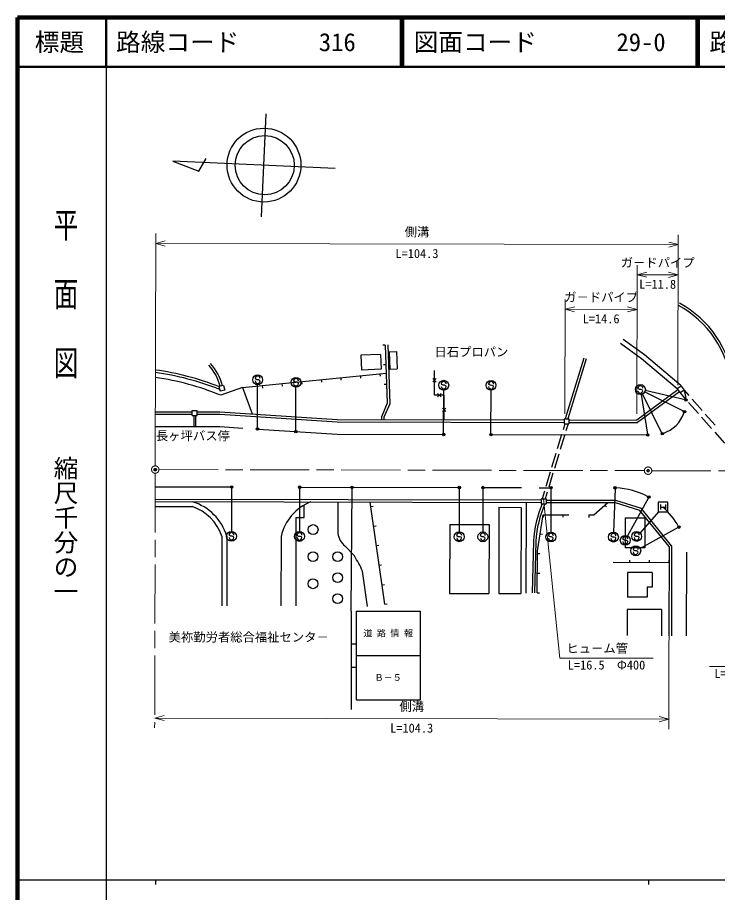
# Model space of a CAD drawing. Units: millimetres, scale not verified. Extents: x 40000 to 680000, y 20000 to 380000.
# Drawn here: x 40000 to 182019, y 202409 to 380000 of the extents above; entities that cross this region are included whole.
import ezdxf
from ezdxf.enums import TextEntityAlignment as Align

# ---------------------------------------------------------------- set-up
doc = ezdxf.new("R2010")
doc.units = ezdxf.units.MM
doc.header["$LTSCALE"] = 1000
doc.header["$PDMODE"] = 32
doc.header["$PDSIZE"] = 500
doc.linetypes.add('CHAIN', pattern=[18.5, 12, -1.5, 3.5, -1.5])
for name, color, linetype, lineweight in [('M-BGD', 7, 'Continuous', 25), ('M-BMK', 2, 'CHAIN', 13), ('M-STR-HTXT', 7, 'Continuous', 13), ('M-STR-STRC', 7, 'Continuous', 25), ('M-TTL', 2, 'Continuous', 140), ('M-TTL-BAND', 7, 'Continuous', 25), ('M-TTL-LINE', 7, 'Continuous', 50)]:
    doc.layers.add(name, color=color, linetype=linetype, lineweight=lineweight)
doc.layers.add('M-TTL-TXT', color=7, linetype='Continuous')
doc.styles.add('@ＭＳ ゴシック', font='')
doc.styles.add('ＭＳ ゴシック', font='')
doc.styles.get('@ＭＳ ゴシック').set_extended_font_data('@MS Gothic')
doc.styles.get('ＭＳ ゴシック').set_extended_font_data('MS Gothic')

msp = doc.modelspace()

# ---------------------------------------------------------------- linework, layer by layer
at = {"layer": 'M-BGD'}
for p, q in [((89520, 339520), (90480, 360480)), ((104472, 349337), (71507, 350848)), ((71507, 350848), (76785, 348799)), ((76785, 348799), (78251, 351415)), ((167201, 311542), (162910, 314627)), ((114605, 313515), (114106, 313497)), ((114605, 313515), (115027, 301692)), ((115105, 313533), (115531, 301595)), ((166585, 310753), (162326, 313815)), ((113673, 311593), (109676, 311450)), ((109676, 311450), (109783, 308452)), ((113673, 311593), (113780, 308594)), ((115404, 312155), (116903, 312208)), ((115404, 312155), (115529, 308657)), ((116903, 312208), (117028, 308710)), ((154868, 310861), (151124, 298562)), ((174579, 305291), (167201, 311542)), ((114748, 309518), (114248, 309500)), ((155346, 310715), (151646, 298560)), ((173842, 304604), (166585, 310753)), ((85680, 304901), (114809, 307819)), ((109560, 307293), (109610, 306796)), ((113780, 308594), (109783, 308452)), ((113540, 307692), (113590, 307194)), ((115529, 308657), (117028, 308710)), ((124581, 303370), (124592, 308370)), ((93640, 305698), (93690, 305201)), ((97620, 306097), (97670, 305600)), ((101600, 306496), (101650, 305998)), ((105580, 306894), (105630, 306397)), ((114891, 305520), (114391, 305503)), ((124938, 306719), (124237, 306021)), ((124937, 306019), (124238, 306721)), ((81824, 305334), (80852, 305099)), ((80852, 305099), (81087, 304127)), ((82059, 304362), (81087, 304127)), ((85680, 304901), (81244, 303316)), ((81824, 305334), (82059, 304362)), ((85680, 304901), (87633, 299537)), ((89660, 305300), (89710, 304802)), ((125932, 303717), (125230, 303018)), ((125232, 303718), (125930, 303017)), ((173991, 304403), (165657, 298280)), ((174287, 304000), (165821, 297779)), ((174648, 305197), (173842, 304604)), ((173842, 304604), (174435, 303799)), ((174432, 303796), (175485, 302605)), ((175240, 304391), (174435, 303799)), ((174648, 305197), (174579, 305291)), ((174648, 305197), (175240, 304391)), ((175240, 304391), (176234, 303267)), ((126581, 303365), (124581, 303370)), ((126570, 298365), (126581, 303365)), ((176896, 302518), (178883, 300270)), ((75438, 299228), (75440, 300228)), ((75440, 300228), (76440, 300225)), ((76438, 299225), (76440, 300225)), ((115027, 301692), (113890, 299119)), ((115531, 301595), (114389, 299012)), ((126925, 300715), (126223, 300016)), ((126923, 300015), (126225, 300716)), ((176147, 301855), (178134, 299608)), ((67966, 299494), (75438, 299478)), ((67967, 299994), (75440, 299978)), ((75438, 299228), (76438, 299225)), ((75788, 299227), (75783, 296977)), ((76088, 299226), (76083, 296976)), ((76438, 299475), (81050, 299465)), ((76440, 299975), (81067, 299965)), ((81050, 299465), (104847, 297913)), ((81067, 299965), (104864, 298413)), ((104864, 298413), (150885, 298312)), ((113888, 298393), (113890, 299119)), ((114388, 298392), (114389, 299012)), ((150885, 298562), (150883, 297562)), ((150885, 298562), (151885, 298560)), ((151885, 298560), (151883, 297560)), ((178797, 298859), (180784, 296611)), ((179546, 299521), (181533, 297273)), ((67961, 296994), (81060, 296965)), ((81060, 296965), (85698, 296663)), ((104847, 297913), (150884, 297812)), ((151070, 297562), (150686, 296300)), ((150883, 297562), (151883, 297560)), ((151696, 297560), (151260, 296125)), ((151884, 297810), (165821, 297779)), ((151885, 298310), (165657, 298280)), ((88841, 296458), (104857, 295413)), ((104857, 295413), (126307, 295366)), ((136207, 295344), (167807, 295275)), ((150394, 295343), (149521, 292473)), ((150968, 295169), (150095, 292299)), ((181446, 295862), (183433, 293614)), ((149230, 291517), (148356, 288647)), ((149804, 291342), (148930, 288472)), ((148065, 287690), (147192, 284820)), ((148639, 287515), (147766, 284645)), ((67934, 284744), (83283, 284710)), ((97383, 284679), (129482, 284609)), ((134582, 284598), (142232, 284581)), ((145832, 284573), (148082, 284568)), ((146900, 283863), (146431, 282322)), ((147474, 283689), (147058, 282320)), ((67925, 280744), (75485, 280727)), ((67927, 281744), (146243, 281572)), ((67928, 282244), (146244, 282072)), ((98169, 278535), (98175, 281043)), ((104987, 281663), (104973, 275264)), ((114494, 260923), (111566, 281648)), ((111697, 280726), (112192, 280796)), ((143190, 281579), (143149, 263179)), ((146245, 282322), (146242, 281322)), ((146242, 281322), (147242, 281320)), ((146245, 282322), (147245, 282320)), ((147245, 282320), (147242, 281320)), ((147243, 281570), (161226, 281539)), ((147244, 282070), (161302, 282039)), ((156936, 279049), (159756, 281543)), ((159181, 281034), (159512, 280660)), ((161226, 281539), (166227, 280000)), ((161302, 282039), (166520, 280433)), ((137687, 280591), (137649, 263091)), ((137687, 280591), (142187, 280581)), ((142187, 280581), (142149, 263081)), ((145491, 271736), (146623, 279071)), ((146623, 279071), (146622, 278571)), ((146623, 279071), (151889, 279060)), ((150623, 279063), (150622, 278563)), ((155933, 279051), (155932, 278551)), ((155933, 279051), (156936, 279049)), ((172207, 272619), (166227, 280000)), ((172708, 272796), (166520, 280433)), ((96480, 278513), (96441, 260589)), ((96480, 278539), (98169, 278535)), ((127680, 277113), (127649, 263113)), ((127680, 277113), (135680, 277095)), ((135680, 277095), (135649, 263095)), ((163280, 278366), (163266, 272366)), ((167280, 278357), (163280, 278366)), ((167280, 278357), (167266, 272357)), ((112256, 276766), (112751, 276835)), ((81472, 274714), (81441, 260622)), ((82472, 274712), (82441, 260620)), ((93472, 274688), (93441, 260596)), ((144675, 273700), (144399, 263261)), ((145174, 273680), (144899, 263248)), ((146023, 275182), (146517, 275106)), ((106421, 272736), (108353, 270709)), ((112815, 272805), (113310, 272875)), ((145430, 263223), (145491, 271736)), ((167266, 272357), (163266, 272366)), ((172207, 272619), (172168, 254519)), ((172708, 272796), (172668, 254518)), ((145487, 271223), (145987, 271220)), ((175705, 271516), (175668, 254511)), ((113375, 268844), (113870, 268914)), ((172200, 269346), (160842, 269371)), ((164200, 269364), (164201, 269864)), ((168200, 269355), (168201, 269855)), ((172200, 269346), (172201, 269846)), ((111028, 260433), (110011, 267635)), ((145459, 267223), (145959, 267220)), ((163768, 267365), (163757, 262365)), ((168768, 267354), (163768, 267365)), ((168768, 267354), (168761, 264354)), ((113934, 264883), (114429, 264953)), ((127649, 263113), (135649, 263095)), ((137649, 263091), (142149, 263081)), ((145430, 263223), (145930, 263220)), ((167761, 264356), (167757, 262356)), ((168761, 264354), (167761, 264356)), ((167757, 262356), (163757, 262365)), ((114494, 260923), (114989, 260993)), ((163679, 259865), (163668, 254538)), ((170679, 259850), (163679, 259865)), ((170679, 259850), (170668, 254522))]:
    msp.add_line(p, q, dxfattribs=at)
for centre, radius in [((90002, 350042), 7493), ((90159, 350026), 5995), ((99975, 276071), 1000), ((99963, 270571), 1000), ((104963, 270560), 1000), ((104954, 266310), 1000), ((99951, 265071), 1000), ((104944, 262060), 1000)]:
    msp.add_circle(centre, radius, dxfattribs=at)
for centre, radius, start, end in [((164321, 303419), 20601, 5.98948, 61.7091), ((164321, 303419), 21101, 6.64656, 61.7091), ((71874, 302928), 9487, 13.59593, 43.22303), ((71874, 302928), 9987, 13.59593, 43.22303), ((60608, 253684), 54751, 68.13592, 82.32685), ((60608, 253684), 55251, 68.50438, 82.32685), ((60608, 253684), 53751, 67.42352, 82.11495), ((168786, 302080), 6855, 3.79564, 19.70208), ((168786, 302080), 6855, 288.55185, 341.22325), ((160727, 269179), 15369, 61.94497, 87.5552), ((72403, 271672), 9566, 18.54595, 71.20254), ((72403, 271672), 10518, 16.80176, 72.94673), ((103108, 272475), 9887, 111.48108, 167.06482), ((166496, 272583), 21850, 156.4271, 177.07159), ((166496, 272583), 21350, 155.84384, 177.05512), ((160727, 269179), 15369, 29.29308, 48.24638), ((109380, 276110), 4487, 190.86268, 228.74666), ((84496, 255858), 28102, 24.77781, 31.90404)]:
    msp.add_arc(centre, radius, start, end, dxfattribs=at)
msp.add_point((67941, 288244), dxfattribs=at)
at = {"layer": 'M-BMK'}
for p, q in [((68691, 288242), (167191, 288026)), ((168691, 288023), (267191, 287807)), ((67940, 287494), (67826, 235817))]:
    msp.add_line(p, q, dxfattribs=at)
for centre in [(67941, 288244), (167941, 288025)]:
    msp.add_circle(centre, 750, dxfattribs=at)
for p in [(67941, 288244), (167941, 288025)]:
    msp.add_point(p, dxfattribs=at)
at = {"layer": 'M-STR-HTXT'}
for p, q in [((67943, 288994), (68046, 336135)), ((173993, 305403), (174060, 335903)), ((69975, 334649), (68042, 334135)), ((68042, 334135), (174055, 333903)), ((68042, 334135), (69973, 333613)), ((172122, 333389), (174055, 333903)), ((174055, 333903), (172125, 334425)), ((165660, 299530), (165727, 329760)), ((167655, 328306), (165722, 327792)), ((174042, 327774), (165722, 327792)), ((165722, 327792), (167653, 327271)), ((172109, 327261), (174042, 327774)), ((174042, 327774), (172111, 328296)), ((151062, 299562), (151113, 322792)), ((153042, 321306), (151109, 320793)), ((165707, 320760), (151109, 320793)), ((151109, 320793), (153040, 320271)), ((163774, 320247), (165707, 320760)), ((165707, 320760), (163776, 321282)), ((146745, 282321), (150000, 250000)), ((172205, 271619), (172126, 235588)), ((150000, 250000), (169000, 250000)), ((180367, 248299), (199367, 248299)), ((69764, 238330), (67831, 237817)), ((172130, 237588), (170200, 238110)), ((67831, 237817), (69761, 237295)), ((172130, 237588), (67831, 237817)), ((170197, 237074), (172130, 237588))]:
    msp.add_line(p, q, dxfattribs=at)
at = {"layer": 'M-STR-STRC'}
for p, q in [((88322, 306608), (88223, 306726)), ((88567, 306468), (88322, 306608)), ((88868, 306466), (88567, 306468)), ((88696, 296617), (88715, 305467)), ((89113, 306354), (88868, 306466)), ((89219, 306218), (89113, 306354)), ((96105, 306100), (96006, 306218)), ((96350, 305961), (96105, 306100)), ((96651, 305958), (96350, 305961)), ((96896, 305847), (96651, 305958)), ((97002, 305710), (96896, 305847)), ((126084, 305506), (125984, 305624)), ((126329, 305367), (126084, 305506)), ((135684, 305485), (135584, 305603)), ((135929, 305346), (135684, 305485)), ((96479, 296110), (96499, 304960)), ((126629, 305364), (126329, 305367)), ((126457, 295516), (126477, 304366)), ((126875, 305253), (126629, 305364)), ((126980, 305116), (126875, 305253)), ((136229, 305343), (135929, 305346)), ((136057, 295495), (136077, 304345)), ((136475, 305232), (136229, 305343)), ((136580, 305095), (136475, 305232)), ((165987, 304634), (165887, 304752)), ((166232, 304494), (165987, 304634)), ((166533, 304492), (166232, 304494)), ((166778, 304380), (166533, 304492)), ((166884, 304244), (166778, 304380)), ((167276, 304045), (175190, 300083)), ((175489, 302417), (167357, 304271)), ((166540, 303506), (167833, 295423)), ((170758, 295669), (166826, 303597)), ((83432, 284560), (83413, 275710)), ((97232, 284530), (97213, 275680)), ((107706, 259532), (107881, 284506)), ((129632, 284459), (129613, 275609)), ((134432, 284448), (134413, 275598)), ((148232, 284418), (148213, 275568)), ((161227, 284389), (160936, 275544)), ((168015, 282539), (163777, 274770)), ((169961, 281644), (169961, 279644)), ((171961, 281644), (169961, 281644)), ((170461, 281144), (170461, 280144)), ((170461, 280644), (171461, 280644)), ((171461, 281144), (171461, 280144)), ((171961, 279644), (171961, 281644)), ((170069, 279644), (166300, 275422)), ((169961, 279644), (171961, 279644)), ((174072, 276495), (166311, 272241)), ((83015, 274851), (82916, 274969)), ((83260, 274711), (83015, 274851)), ((83561, 274709), (83260, 274711)), ((83806, 274597), (83561, 274709)), ((83912, 274461), (83806, 274597)), ((96815, 274820), (96716, 274938)), ((97060, 274681), (96815, 274820)), ((97361, 274679), (97060, 274681)), ((97606, 274567), (97361, 274679)), ((97712, 274431), (97606, 274567)), ((129215, 274749), (129116, 274867)), ((129460, 274610), (129215, 274749)), ((129761, 274607), (129460, 274610)), ((130006, 274496), (129761, 274607)), ((130112, 274359), (130006, 274496)), ((134015, 274739), (133916, 274857)), ((134260, 274599), (134015, 274739)), ((134561, 274597), (134260, 274599)), ((134806, 274485), (134561, 274597)), ((134912, 274349), (134806, 274485)), ((147815, 274708), (147716, 274826)), ((148060, 274569), (147815, 274708)), ((148361, 274567), (148060, 274569)), ((148606, 274455), (148361, 274567)), ((148712, 274319), (148606, 274455)), ((160508, 274685), (160409, 274803)), ((160753, 274546), (160508, 274685)), ((161054, 274544), (160753, 274546)), ((161299, 274432), (161054, 274544)), ((161405, 274295), (161299, 274432)), ((162903, 274032), (162803, 274150)), ((163148, 273893), (162903, 274032)), ((163448, 273891), (163148, 273893)), ((163693, 273779), (163448, 273891)), ((163799, 273643), (163693, 273779)), ((165239, 274817), (165139, 274935)), ((165484, 274677), (165239, 274817)), ((165784, 274675), (165484, 274677)), ((166029, 274563), (165784, 274675)), ((166135, 274427), (166029, 274563)), ((165039, 271900), (164940, 272018)), ((165284, 271761), (165039, 271900)), ((165585, 271759), (165284, 271761)), ((165830, 271647), (165585, 271759)), ((165936, 271511), (165830, 271647)), ((107706, 259532), (107706, 239532)), ((108706, 259532), (121706, 259532)), ((108706, 259532), (108706, 241532)), ((121706, 259532), (121706, 241532)), ((107706, 252907), (108706, 252907)), ((108706, 250532), (121706, 250532)), ((107706, 248157), (108706, 248157)), ((108706, 241532), (121706, 241532))]:
    msp.add_line(p, q, dxfattribs=at)
for centre, radius in [((88717, 306467), 1000), ((96501, 305960), 1000), ((126479, 305366), 1000), ((136079, 305345), 1000), ((166382, 304493), 1000), ((175635, 302384), 150), ((175635, 302384), 120), ((175635, 302384), 90), ((175635, 302384), 60), ((175635, 302384), 30), ((175324, 300016), 150), ((175324, 300016), 120), ((175324, 300016), 90), ((175324, 300016), 60), ((175324, 300016), 30), ((88691, 296468), 150), ((88691, 296468), 120), ((88691, 296468), 90), ((88691, 296468), 60), ((88691, 296468), 30), ((96475, 295960), 150), ((96475, 295960), 120), ((96475, 295960), 90), ((96475, 295960), 60), ((96475, 295960), 30), ((126457, 295366), 150), ((126457, 295366), 120), ((126457, 295366), 90), ((126457, 295366), 60), ((126457, 295366), 30), ((136057, 295345), 150), ((136057, 295345), 120), ((136057, 295345), 90), ((136057, 295345), 60), ((136057, 295345), 30), ((167857, 295275), 150), ((167857, 295275), 120), ((167857, 295275), 90), ((167857, 295275), 60), ((167857, 295275), 30), ((170825, 295534), 150), ((170825, 295534), 120), ((170825, 295534), 90), ((170825, 295534), 60), ((170825, 295534), 30), ((83433, 284710), 150), ((83433, 284710), 120), ((83433, 284710), 90), ((83433, 284710), 60), ((83433, 284710), 30), ((97233, 284680), 150), ((97233, 284680), 120), ((97233, 284680), 90), ((97233, 284680), 60), ((97233, 284680), 30), ((107882, 284656), 150), ((107882, 284656), 120), ((107882, 284656), 90), ((107882, 284656), 60), ((107882, 284656), 30), ((129632, 284609), 150), ((129632, 284609), 120), ((129632, 284609), 90), ((129632, 284609), 60), ((129632, 284609), 30), ((134432, 284598), 150), ((134432, 284598), 120), ((134432, 284598), 90), ((134432, 284598), 60), ((134432, 284598), 30), ((148232, 284568), 150), ((148232, 284568), 120), ((148232, 284568), 90), ((148232, 284568), 60), ((148232, 284568), 30), ((161232, 284539), 150), ((161232, 284539), 120), ((161232, 284539), 90), ((161232, 284539), 60), ((161232, 284539), 30), ((168087, 282671), 150), ((168087, 282671), 120), ((168087, 282671), 90), ((168087, 282671), 60), ((168087, 282671), 30), ((83411, 274710), 1000), ((97211, 274680), 1000), ((129611, 274609), 1000), ((134411, 274598), 1000), ((148210, 274568), 1000), ((160903, 274545), 1000), ((165634, 274676), 1000), ((174203, 276567), 150), ((174203, 276567), 120), ((174203, 276567), 90), ((174203, 276567), 60), ((174203, 276567), 30), ((163298, 273892), 1000), ((165434, 271760), 1000)]:
    msp.add_circle(centre, radius, dxfattribs=at)
for centre, start, end in [((88719, 306222), 179.55488, 359.55488), ((88722, 306722), 359.55488, 179.55488), ((96502, 305714), 179.55488, 359.55488), ((96506, 306214), 359.55488, 179.55488), ((126484, 305620), 359.55488, 179.55488), ((136084, 305599), 359.55488, 179.55488), ((126480, 305120), 179.55488, 359.55488), ((136080, 305099), 179.55488, 359.55488), ((166384, 304248), 179.55488, 359.55488), ((166387, 304748), 359.55488, 179.55488), ((83416, 274965), 359.55488, 179.55488), ((97216, 274934), 359.55488, 179.55488), ((129616, 274863), 359.55488, 179.55488), ((134416, 274853), 359.55488, 179.55488), ((148216, 274822), 359.55488, 179.55488), ((160909, 274799), 359.55488, 179.55488), ((165639, 274931), 359.55488, 179.55488), ((83412, 274465), 179.55488, 359.55488), ((97212, 274434), 179.55488, 359.55488), ((129612, 274363), 179.55488, 359.55488), ((134412, 274353), 179.55488, 359.55488), ((148212, 274323), 179.55488, 359.55488), ((160905, 274299), 179.55488, 359.55488), ((163299, 273647), 179.55488, 359.55488), ((163303, 274147), 359.55488, 179.55488), ((165635, 274431), 179.55488, 359.55488), ((165440, 272014), 359.55488, 179.55488), ((165436, 271514), 179.55488, 359.55488)]:
    msp.add_arc(centre, 500, start, end, dxfattribs=at)
for p in [(175635, 302384), (175324, 300016), (88691, 296468), (96475, 295960), (126457, 295366), (136057, 295345), (167857, 295275), (170825, 295534), (83433, 284710), (97233, 284680), (107882, 284656), (129632, 284609), (134432, 284598), (148232, 284568), (161232, 284539), (168087, 282671), (174203, 276567)]:
    msp.add_point(p, dxfattribs=at)
at = {"layer": 'M-TTL'}
for p, q in [((40000, 380000), (40000, 20000)), ((680000, 380000), (40000, 380000))]:
    msp.add_line(p, q, dxfattribs=at)
at = {"layer": 'M-TTL-BAND'}
for p, q in [((58000, 370000), (58000, 20000)), ((40000, 205000), (579000, 205000)), ((68000, 205000), (68000, 204000)), ((168000, 205000), (168000, 204000))]:
    msp.add_line(p, q, dxfattribs=at)
at = {"layer": 'M-TTL-LINE'}
for p, q in [((58000, 380000), (58000, 370000)), ((117750, 380000), (117750, 370000)), ((118250, 380000), (118250, 370000)), ((177750, 380000), (177750, 370000)), ((178250, 380000), (178250, 370000)), ((40000, 370000), (680000, 370000))]:
    msp.add_line(p, q, dxfattribs=at)

# ---------------------------------------------------------------- texts
at = {"layer": 'M-BGD', "style": 'ＭＳ ゴシック'}
for s, p in [('日石プロパン', (132091, 312130)), ('美祢勤労者総合福祉センタ－', (86908, 254253))]:
    msp.add_text(s, height=1833, dxfattribs=at).set_placement(p, align=Align.MIDDLE_CENTER)
msp.add_text('長ヶ坪バス停', height=1833, rotation=359.874, dxfattribs=at).set_placement((75588, 295113), align=Align.MIDDLE_CENTER)
at = {"layer": 'M-STR-HTXT', "style": 'ＭＳ ゴシック'}
for s, p in [('側溝', (121051, 335019)), ('ガ－ドパイプ', (169884, 328783)), ('ガ－ドパイプ', (158410, 321776)), ('側溝', (119983, 238702))]:
    msp.add_text(s, height=1833, rotation=359.874, dxfattribs=at).set_placement(p, align=Align.BOTTOM_CENTER)
at = {"layer": 'M-STR-HTXT', "style": '@ＭＳ ゴシック'}
for s, p in [('L=104.3', (121046, 333019)), ('L=11.8', (169880, 326783)), ('L=14.6', (158406, 319776)), ('L=104.3', (119978, 236702))]:
    msp.add_text(s, height=1833, rotation=359.874, dxfattribs=at).set_placement(p, align=Align.TOP_CENTER)
at = {"layer": 'M-STR-HTXT', "style": 'ＭＳ ゴシック'}
msp.add_text('ヒュ－ム管', height=1833, dxfattribs=at).set_placement((151375, 250500), align=Align.BOTTOM_LEFT)
for s, p in [('L=16.5\u3000Φ400', (159500, 249500)), ('L=28.0\u3000Φ1000', (189867, 247799))]:
    msp.add_text(s, height=1833, dxfattribs=at).set_placement(p, align=Align.TOP_CENTER)
at = {"layer": 'M-STR-STRC', "style": 'ＭＳ ゴシック'}
for s, p in [('道 路 情 報', (115206, 255032)), ('Ｂ－５', (115206, 246032))]:
    msp.add_text(s, height=1320, dxfattribs=at).set_placement(p, align=Align.MIDDLE_CENTER)
at = {"layer": 'M-TTL-BAND', "style": '@ＭＳ ゴシック', "width": 1.4}
msp.add_text('平  面  図', height=3666, rotation=270, dxfattribs=at).set_placement((49777, 306475), align=Align.MIDDLE_RIGHT)
at = {"layer": 'M-TTL-BAND', "style": '@ＭＳ ゴシック'}
msp.add_text('縮尺千分の一', height=3666, rotation=270, dxfattribs=at).set_placement((49777, 261030), align=Align.MIDDLE_RIGHT)
at = {"layer": 'M-TTL-TXT', "style": 'ＭＳ ゴシック'}
msp.add_text('標題', height=3666, dxfattribs=at).set_placement((48500, 375000), align=Align.MIDDLE_CENTER)
for s, p in [('路線コード', (60000, 375000)), ('316', (101142, 375000)), ('図面コード', (120380, 375000)), ('29-0', (161521, 375000)), ('路 線 名', (180380, 375000))]:
    msp.add_text(s, height=3666, dxfattribs=at).set_placement(p, align=Align.MIDDLE_LEFT)

doc.saveas('drawing.dxf')
